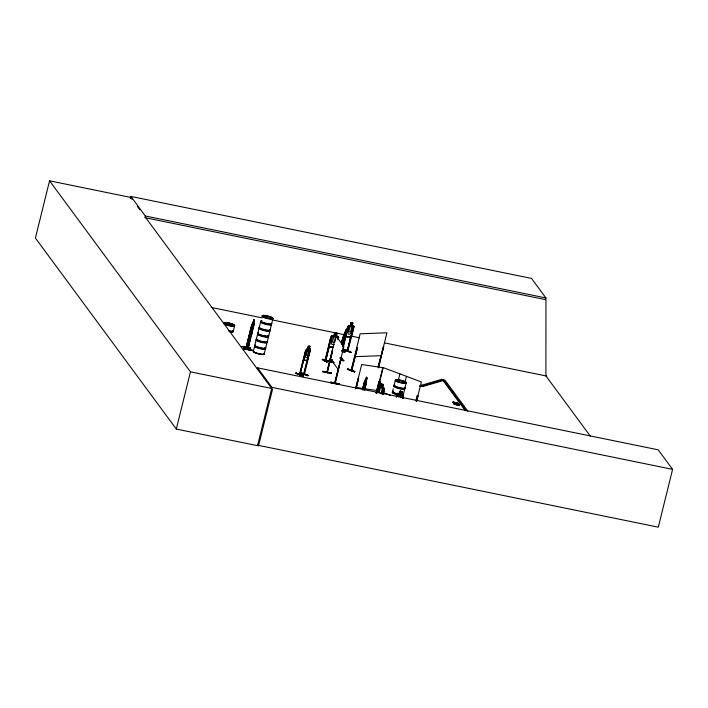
<?xml version="1.0" encoding="UTF-8"?>
<svg xmlns="http://www.w3.org/2000/svg" width="708" height="708" viewBox="0 0 708 708"><rect width="100%" height="100%" fill="white"/><g stroke="black" fill="none" stroke-linecap="round" stroke-linejoin="round"><path stroke-width="1.06" d="M300.564 373.01L307.909 375.744L300.484 373.072L300.608 372.603L308.033 375.267L307.909 375.744M300.626 372.638L308.051 375.275M346.115 334.008L345.973 336.849L350.726 337.052L352.106 334.273L353.973 326.715L353.451 325.662L353.894 326.751M366.443 382.426L366.549 381.196L364.602 389.966M248.066 348.69L247.552 348.663C244.853 345.805 248.632 348.433 247.871 349.548L253.933 324.919C255.314 319.467 249.189 343.026 252.163 332.486M345.663 335.273L345.778 334.043L343.061 345.424L341.849 343.761M303.776 360.514L303.998 357.752L303.776 360.514L307.414 360.284L310.502 349.876L310.131 348.894L310.44 349.92M364.974 387.356L364.16 389.267L363.664 388.639L363.965 386.055L365.762 380.196M243.508 348.761L252.119 350.451L252.145 349.911L243.543 348.168L243.508 348.761L252.119 350.487L243.428 348.646M330.733 382.09L339.336 383.895L330.742 382.116L330.698 382.683L339.256 384.214M343.893 360.319L340.663 359.602C345.044 359.912 344.557 361.638 340.548 360.08M343.867 360.832L340.592 359.974M132.104 199.214L130.794 197.444L49.56 180.823L35.4 238.038L176.31 429.057L257.544 445.677L271.969 387.391L257.544 367.833L257.278 368.903M130.361 198.55L130.892 196.426L531.522 278.412L545.948 297.962L545.912 375.921L590.472 436.332M130.892 196.426L145.308 215.984L144.901 217.648L545.532 299.634M176.31 429.057L190.47 371.842L49.56 180.823M234.605 325.769A5.62 1.035 13.9 0 1 226.029 324.503A5.62 1.035 13.9 0 1 226.87 322.866A5.62 1.035 13.9 0 1 234.605 325.769L233.348 330.84A5.691 1.044 13.9 0 1 228.773 331.105M247.526 349.451L253.083 326.397L247.579 349.486L245.959 347.469L246.649 346.725M251.703 324.574L252.136 324.822L251.703 324.574L246.065 347.61L246.534 347.734L246.526 346.663M251.836 324.76L246.136 347.637M246.552 347.725L252.836 322.14L254.084 323.804M246.499 347.708L252.499 322.91M252.446 329.866L251.641 331.778L251.464 328.565L253.951 319.777L253.154 322.689L252.818 322.237M253.862 319.75L254.42 320.52L253.995 323.786M250.579 347.867L250.473 348.345L250.588 347.867L241.8 346.433L250.49 348.212M253.322 351.327L254.579 346.265M254.836 345.203L256.137 339.946M256.411 338.893L257.659 333.822M257.774 333.335L259.031 328.264M259.296 327.202L260.597 321.945M264.181 354.106L265.429 349.035M265.686 347.982L266.987 342.725M268.518 336.601L267.261 341.672A5.602 1.027 13.9 0 1 260.641 341.026A5.602 1.027 13.9 0 1 256.721 338.698M268.633 336.114L269.881 331.043M270.137 329.981L271.438 324.724M271.704 323.671L272.881 318.91A5.584 1.027 13.9 0 0 265.173 316.034A5.584 1.027 13.9 0 0 264.341 317.653A5.584 1.027 13.9 0 0 272.863 318.919M272.545 389.214L258.5 445.952L257.986 445.27M303.396 375.612L295.944 372.983L303.405 375.612L303.033 376.107L295.643 373.373M295.988 372.939L295.608 373.435M299.838 374.806L305.945 350.23L299.82 374.824L305.838 351.876L305.157 351.814L299.449 374.709L304.351 374.479L310.361 349.894M308.325 346.265L305.449 355.451L305.652 357.646L307.068 357.54L308.378 355.23L309.927 346.185L308.325 346.265L307.714 349.106M309.077 349.062L309.768 346.247M303.821 373.55C303.98 376.098 304.236 372.727 304.192 373.682M307.21 359.832L303.608 374.382M304.529 373.62L303.812 374.497L309.679 351.478M322.76 359.239L322.228 359.664L327.052 362.239L327.176 361.761L322.751 359.239L327.131 361.77M325.653 361.133L331.353 338.229L330.512 338.061L324.928 361.027L325.857 360.301M325.105 361.053L331.14 336.442L332.176 335.539L333.911 335.778M322.574 371.665L322.689 371.187L331.291 372.939L331.176 373.417L322.574 371.665L331.176 373.32M332.22 335.565L331.185 336.468L329.406 344.017L329.468 346.832L333.22 347.274M329.654 344.389L325.627 361.124M333.919 335.849L334.557 332.928C340.371 331.512 333.503 337.035 337.99 336.282L338.619 337.389L338.15 339.274M332.441 350.752L327.096 372.62C326.503 373.417 327.521 370.249 327.255 372.797L332.326 351.991M334.689 383.382L343.858 346.593L335.849 335.742L326.848 372.7L332.548 349.832M335.008 341.309L336.043 337.105L333.734 336.822L332.433 342.07L334.742 342.362M332.565 361.142L331.486 361.77L332.079 359.699M331.636 361.859L332.229 359.788M332.317 361.876L332.406 361.009L331.689 360.93M332.53 361.045L332.238 361.868L324.813 360.921L324.981 360.106L325.742 360.195M332.68 361.133L332.114 361.832M337.99 339.557L338.566 337.362L337.884 336.344M331.282 372.939L331.176 373.417M341.442 343.247C340.672 341.628 344.929 334.813 343.504 334.928M341.575 343.433L343.637 335.114M341.486 344.353L344.725 332.503L341.619 344.531M344.938 333.034L345.743 330.123L346.23 330.786L345.513 334.946M345.743 330.123L343.256 338.911L343.407 342.123L344.212 340.203M345.398 333.663L346.097 330.84L345.646 330.105M342.778 345.061C342.008 343.442 346.265 336.627 344.831 336.734M342.654 346.283L347.239 328.087L347.787 328.105L342.345 351.115L342.619 350.274L342.132 350.265M343.079 345.123L345.132 336.796M342.955 346.345L347.911 326.476L348.796 325.494L350.159 325.538M343.15 346.832L345.725 336.433M334.742 382.586L335.327 382.612L335.105 383.471L340.575 360.381L334.645 383.347M340.575 360.381L335.079 383.453M350.858 322.724L350.274 325.671L349.044 326.565L347.743 331.822L348.186 334.114L350.044 334.185L351.602 331.972L352.903 326.715L352.133 325.733L352.92 322.83L350.858 322.724L352.832 322.919L352.062 325.707M342.194 358.593L340.044 358.151M342.274 358.699L342.398 358.23L340.221 357.814M344.566 349.902L344.681 349.425L350.991 352.15L350.841 352.584C342.999 349.637 342.318 348.088 350.991 352.15M344.46 352.283L344.867 351.885L342.132 350.77M347.301 351.283L350.584 336.61M347.486 351.186L353.195 328.308L347.132 351.265L347.823 351.31L342.415 351.106M339.212 384.311L339.336 383.86M347.327 351.301L347.805 350.363M347.716 351.301L347.699 350.354L346.929 351.15M347.752 351.318L353.973 326.715M354.69 371.992L347.239 369.302L347.628 368.833L354.805 371.514L354.451 371.939M351.531 370.576L351 370.567L351.681 369.726L351.743 370.7L351.274 370.709L351.619 369.718M351.044 370.585L360.133 333.804L386.94 332.778L378.302 367.682M351.221 370.691L357.39 347.787L351.708 370.691M351.478 370.567L357.39 347.787M355.522 388.86L358.124 378.364L358.611 378.497L356.274 387.949M355.912 387.896L361.691 364.54L382.833 367.673L376.674 392.577M356.142 387.86L358.611 378.497M362.443 389.338L364.549 382.116L362.885 389.586M362.584 389.524L364.248 382.055M362.744 389.4L365.328 379.621L366.611 381.293M363.142 387.966L365.408 379.745M364.222 390.303L366.275 382.099L366.983 377.939L366.461 377.258L365.762 380.081M363.664 388.639L366.461 377.258M364.16 389.267L366.983 377.939M364.089 390.117C363.487 388.595 366.868 383.718 365.629 383.878M364.523 390.365L366.47 382.417M378.107 366.647L383.497 346.681L378.55 367.771M378.364 366.744L383.745 346.77M376.054 392.993L379.267 381.497L376.408 393.046M376.178 393.082L378.913 381.444M376.868 392.347L378.276 386.674L379.302 385.993L384.001 388.037L384.391 389.329L383.223 394.046M376.886 392.586L383.196 367.602L421.34 381.931L416.596 401.082M377.222 392.816L378.47 388.665L377.444 392.825M378.63 386.754L379.93 381.506L380.577 381.745L379.284 386.993M379.107 387.002L380.577 381.745M378.107 392.444L379.408 387.188L380.647 386.683L381.346 383.869L383.32 384.63L382.621 387.444M380.585 386.683L381.231 383.745L383.32 384.63M379.116 392.878L380.417 387.621L382.302 388.444L381.001 393.701M382.462 387.506L383.232 384.692M382.01 394.144L383.311 388.887L382.532 387.506M382.391 393.913C381.524 391.781 384.763 390.648 383.17 390.798M382.612 393.922L383.382 390.807M382.948 394.161L383.718 391.037M383.17 394.17L384.329 389.32L384.001 388.037M392.559 391.471L393.223 388.842M394.135 385.152L395.383 380.081M398.356 380.116L399.896 373.877M396.347 396.728L397.055 393.896L398.108 393.214L397.108 393.967L396.312 397.179M397.719 396.507L398.232 394.409L399.524 393.905L400.224 391.09M399.462 393.905L400.179 390.966L402.294 391.851L401.595 394.666M398.772 396.949L399.294 394.843L401.268 395.666L400.746 397.772M405.162 381.541L406.454 376.337M403.41 394.241L404.711 388.984M404.985 387.931L406.242 382.86A5.62 1.035 13.9 0 0 398.507 379.957A5.62 1.035 13.9 0 0 397.666 381.594A5.62 1.035 13.9 0 0 406.25 382.869M402.79 398.701L403.383 396.56L402.976 395.268L398.046 393.214M402.932 398.445L403.463 396.56L403.038 395.268M415.95 400.843L417.419 395.586L416.118 400.834M416.764 401.073L418.065 395.825L417.242 395.586M467.82 411.18L444.969 380.196L441.695 379.364L421.667 385.24L422.968 385.763L422.791 386.479L419.472 386.453M423.26 385.736L423.083 386.453L443.111 380.568L443.288 379.86L423.26 385.736L421.667 385.24M441.518 380.072L441.695 379.364M453.005 401.923L455.102 402.702L454.987 403.179L453.005 402.56L453.005 401.923L457.678 403.02L455.934 403.383L457.678 403.02M453.005 402.56L453.12 402.082M456.049 402.905L458.067 403.542L458.067 404.18L453.385 403.073L455.102 402.702M453.509 403.241L453.509 402.595M453.987 403.241L456.076 404.029L455.961 404.507L453.978 403.879L453.987 403.241L458.651 404.339L456.908 404.702L458.651 404.339M453.978 403.879L454.094 403.401M457.023 404.233L459.041 404.87L459.041 405.498L454.359 404.392L456.076 404.029M454.483 404.56L454.483 403.914M452.89 402.401L455.386 403.197L455.501 402.719M455.536 403.374L455.651 402.896L458.182 403.702M453.863 403.719L456.359 404.516L456.474 404.038M456.51 404.693L456.625 404.215L459.156 405.02M457.563 403.498L457.554 402.852M458.067 404.18L458.067 403.542M458.536 404.817L458.527 404.171M459.041 405.498L459.041 404.87M257.544 367.833L658.175 449.819L672.6 469.369L658.29 527.177L257.659 445.199M342.973 345.407L343.814 342.814M342.283 358.611L340.061 358.098M241.888 346.46L250.473 348.345M295.864 373.302L303.289 376.09M347.478 369.231L354.664 371.912M347.584 368.868L354.796 371.514M344.725 352.283L341.999 351.141M322.6 359.637L327.034 362.115M348.044 326.538L348.876 325.618M378.329 386.745L379.302 386.099M224.967 323.529L224.728 323.414M225.1 323.901C223.507 323.22 225.587 324.255 224.666 323.636M232.932 325.583L232.551 325.273L233.206 325.282M233.242 325.556L233.516 325.388M233.41 325.432L232.985 325.291L233.923 325.618M233.038 325.662L233.914 325.583M262.588 316.423L263.341 316.361L262.88 316.219M263.42 316.644L262.907 316.494L263.464 316.706M271.845 318.582L270.651 318.175L272.014 318.096M271.438 318.45C269.819 317.582 273.244 318.724 271.527 318.264M396.073 380.488L396.569 380.594M395.79 380.754L396.737 380.993L396.082 380.497M404.312 382.223L405.047 382.524M404.233 382.488L405.427 382.754M404.445 382.152L405.162 382.488M246.756 346.885L246.304 346.796M245.959 347.469L247.933 349.54L253.73 323.335M427.818 384.099L430.977 383.17M435.19 381.931L440.464 380.382M351.248 369.744L351.611 369.886M351.92 369.859L351.478 369.877M262.606 316.458L263.075 316.582M224.702 323.892L224.144 323.653L224.985 323.804M270.651 318.175L271.252 318.078M232.498 325.176L233.277 325.6M233.543 325.689L233.277 325.353M233.914 325.76L233.445 325.68M396.595 380.63L395.931 380.647M404.675 382.373L403.914 382.391L404.356 382.594M405.295 382.869L404.18 382.47L405.233 382.497M308.361 346.354L309.856 346.283M306.599 349.248L310.21 348.92M305.838 351.876L305.157 351.814M303.838 360.416L307.316 360.16M299.909 373.966L303.705 373.806M303.962 373.895L300.112 374.072M357.142 347.69L356.938 347.805M379.93 381.506L380.408 381.754M354.469 356.69L381.276 355.664M304.104 373.505L304.015 374.355M326.875 371.7L327.388 371.939M334.61 383.205L334.893 383.24M419.649 385.745L422.968 385.763M402.294 391.851L401.436 394.728L402.33 396.108M271.173 317.883L271.775 318.264M396.117 380.798L396.692 380.939M405.445 382.869L404.711 382.647M353.513 325.698L352.221 325.645M348.805 325.583L353.469 325.786M348.009 328.202L347.239 328.087M346.044 336.751L350.628 336.928L352.106 334.273M347.955 350.478L347.124 350.336M347.283 350.672L342.557 350.495M455.386 403.197L457.439 403.33M456.359 404.516L458.412 404.649M453.624 402.764L455.651 402.896M454.598 404.082L456.625 404.215M453.385 403.073L454.987 403.179M454.359 404.392L455.961 404.507M232.569 325.255L233.02 325.406M332.185 335.636L337.928 336.371M334.194 344.619L331.875 344.327L331.194 341.92L332.495 336.663L333.972 335.875L334.663 333.061L336.973 333.353L336.282 336.167L337.282 337.265M333.264 347.398L329.335 346.893L329.264 343.991M331.627 361.177L325.76 360.443L331.786 361.266M325.007 361.036L332.397 361.956M356.027 387.426L362.372 388.365M364.487 388.683L377.169 390.559M232.932 325.069L233.72 325.317M145.308 215.984L545.948 297.962M345.442 333.583L345.867 334.061M211.214 307.431L262.119 317.848M271.872 319.848L344.442 334.698M350.947 336.026L359.611 337.796M384.524 342.893L546.859 376.116M254.464 320.45L253.853 319.874M250.012 333.486L250.535 330.459L250.145 333.424L251.322 334.973M330.654 382.532L339.309 384.409M271.969 387.391L672.6 469.369M190.47 371.842L271.704 388.462L145.839 217.843M271.456 318.352L272.288 318.414M455.934 403.383L457.952 404.02M456.908 404.702L458.926 405.348M271.713 318.193L272.323 318.52M271.199 318.432L270.739 318.096M404.578 382.674L404.109 382.559M383.426 392.701L390.303 395.285M400.162 391.09L402.197 391.913M402.224 398.029L402.808 398.277M347.911 326.476L346.044 334.026M344.637 349.832L351.186 352.584M342.176 350.734L344.876 351.885L344.761 352.354L342.07 351.212M378.47 388.665L377.7 388.418L378.258 388.657M332.999 361.744L330.309 360.611M334.141 362.735L330.194 360.664L333.84 362.629M366.363 377.24L366.948 378.01M366.744 378.364L366.425 377.957L366.505 379.302M365.523 381.134L366.018 381.762M364.222 386.391L364.717 387.019M254.225 320.874L253.915 320.467L253.986 321.813M250.048 333.406L251.313 335.079M445.438 381.798L446.748 383.568M451.315 389.763L455.235 395.073M459.811 401.268L463.722 406.578M443.288 379.86L466.147 410.835M443.111 380.568L465.315 410.667M345.991 331.22L345.699 330.822L345.761 332.158M344.628 332.486L345.84 334.149M330.185 358.629L338.194 369.479M137.334 206.311L139.954 209.86M404.826 388.347A5.691 1.044 13.9 0 1 399.613 388.365A5.691 1.044 13.9 0 1 393.878 385.825M404.666 388.701A5.611 1.035 13.9 0 1 399.524 388.719A5.611 1.035 13.9 0 1 393.86 386.214M404.48 387.648A5.691 1.044 13.9 0 1 398.976 387.86A5.691 1.044 13.9 0 1 394.94 385.214M404.489 387.276A5.602 1.027 13.9 0 1 399.781 387.657A5.602 1.027 13.9 0 1 394.445 384.957M402.666 394.648A5.602 1.027 13.9 0 1 402.179 395.586M397.241 394.852A5.602 1.027 13.9 0 1 392.621 392.329M403.268 394.666A5.691 1.044 13.9 0 1 401.365 395.223M397.33 394.506A5.691 1.044 13.9 0 1 392.63 391.94M403.348 394.338A5.691 1.044 13.9 0 1 401.445 394.896M397.409 394.179A5.691 1.044 13.9 0 1 393.382 391.524M403.365 393.958A5.611 1.035 13.9 0 1 401.489 394.506M397.507 393.798A5.611 1.035 13.9 0 1 393.533 391.179M269.394 330.388A5.602 1.027 13.9 0 1 264.686 330.769A5.602 1.027 13.9 0 1 259.349 328.07M269.996 330.397A5.691 1.044 13.9 0 1 264.057 330.238A5.691 1.044 13.9 0 1 259.358 327.68M268.075 335.672A5.584 1.027 13.9 0 1 263.376 336.052A5.584 1.027 13.9 0 1 258.039 333.406M258.057 333.362A5.584 1.027 13.9 0 0 263.376 336.052A5.584 1.027 13.9 0 0 268.066 335.716M268.164 335.3A5.584 1.027 13.9 0 1 263.473 335.68A5.584 1.027 13.9 0 1 258.146 332.99M268.164 335.459A5.62 1.035 13.9 0 1 263.438 335.84A5.62 1.035 13.9 0 1 258.075 333.132M271.562 324.087A5.691 1.044 13.9 0 1 265.624 323.928A5.691 1.044 13.9 0 1 260.925 321.361M270.084 329.689A5.602 1.027 13.9 0 1 264.234 329.539A5.602 1.027 13.9 0 1 259.615 327.007M270.96 324.069A5.602 1.027 13.9 0 1 266.252 324.45A5.602 1.027 13.9 0 1 260.916 321.751M270.075 330.078A5.691 1.044 13.9 0 1 264.137 329.919A5.691 1.044 13.9 0 1 259.438 327.353M271.642 323.76A5.691 1.044 13.9 0 1 264.987 323.406A5.691 1.044 13.9 0 1 261.668 320.945M271.642 323.379A5.602 1.027 13.9 0 1 265.102 323.034A5.602 1.027 13.9 0 1 261.836 320.609M264.942 348.38A5.602 1.027 13.9 0 1 259.526 348.593A5.602 1.027 13.9 0 1 255.553 345.982M265.111 348.026A5.691 1.044 13.9 0 1 260.332 348.416A5.691 1.044 13.9 0 1 254.907 345.672M263.624 353.673A5.584 1.027 13.9 0 1 258.924 354.053A5.584 1.027 13.9 0 1 253.597 351.363M263.712 353.319A5.584 1.027 13.9 0 1 259.013 353.708A5.584 1.027 13.9 0 1 253.685 351.009M267.934 336.265A5.584 1.027 13.9 0 1 263.234 336.645A5.584 1.027 13.9 0 1 257.907 333.955M263.703 353.469A5.62 1.035 13.9 0 1 258.978 353.85A5.62 1.035 13.9 0 1 253.623 351.141M268.049 335.919A5.62 1.035 13.9 0 1 263.323 336.3A5.62 1.035 13.9 0 1 257.96 333.601M266.677 341.716A5.691 1.044 13.9 0 1 261.889 342.106A5.691 1.044 13.9 0 1 256.473 339.362M265.199 347.327A5.602 1.027 13.9 0 1 260.5 347.708A5.602 1.027 13.9 0 1 255.163 345.008M266.5 342.07A5.602 1.027 13.9 0 1 261.792 342.451A5.602 1.027 13.9 0 1 256.464 339.751M265.19 347.699A5.691 1.044 13.9 0 1 260.411 348.088A5.691 1.044 13.9 0 1 254.986 345.354M267.181 341.76A5.691 1.044 13.9 0 1 261.252 341.601A5.691 1.044 13.9 0 1 256.553 339.035M232.755 330.884A5.691 1.044 13.9 0 1 230.073 331.671M232.587 331.238A5.602 1.027 13.9 0 1 229.941 332.017M233.277 330.548A5.602 1.027 13.9 0 1 228.852 330.716M381.665 370.833L381.665 370.833M363.027 387.94L362.691 389.958L363.124 387.957M342.336 340.805L341.911 343.858L342.433 340.831M253.021 323.644L251.721 328.901L252.198 329.53L253.491 324.273L253.021 323.644M307.511 350.141L306.21 355.398L307.626 355.292L308.927 350.035L307.511 350.141M308.573 346.832L308.343 347.77L309.254 347.708L309.484 346.77L308.573 346.832M334.964 333.583L334.734 334.521L336.212 334.707L336.45 333.769L334.964 333.583M344.805 333.99L343.504 339.247L343.964 339.875L345.265 334.619L344.805 333.99M350.035 326.609L348.743 331.857L350.602 331.928L351.903 326.671L350.035 326.609M351.186 323.335L350.956 324.273L352.15 324.317L352.38 323.379L351.186 323.335M381.568 384.488L381.338 385.426L382.541 385.949L382.78 385.01L381.568 384.488M400.462 391.71L400.224 392.648L401.498 393.179L401.728 392.241L400.462 391.71M306.599 349.159L305.865 350.203L306.679 349.186M396.692 395.648L397.276 395.887L396.692 395.648M397.746 381.373A5.584 1.027 13.9 0 0 406.268 382.639A5.584 1.027 13.9 0 0 398.577 379.745A5.584 1.027 13.9 0 0 397.746 381.373M397.604 381.913A5.584 1.027 13.9 0 0 406.135 383.178A5.584 1.027 13.9 0 0 398.445 380.293A5.584 1.027 13.9 0 0 397.604 381.913M264.473 317.113A5.584 1.027 13.9 0 0 273.005 318.37A5.584 1.027 13.9 0 0 265.305 315.485A5.584 1.027 13.9 0 0 264.473 317.113M264.403 317.308A5.62 1.035 13.9 0 0 272.987 318.582A5.62 1.035 13.9 0 0 265.243 315.671A5.62 1.035 13.9 0 0 264.403 317.308M226.1 324.282A5.584 1.027 13.9 0 0 234.631 325.538A5.584 1.027 13.9 0 0 226.941 322.653A5.611 1.035 13.9 0 0 226.082 324.299A5.611 1.035 13.9 0 0 234.649 325.565A5.611 1.035 13.9 0 0 226.923 322.662A5.584 1.027 13.9 0 0 226.1 324.282M225.967 324.822A5.584 1.027 13.9 0 0 234.498 326.087A5.584 1.027 13.9 0 0 226.799 323.202A5.584 1.027 13.9 0 0 225.967 324.822"/></g></svg>
